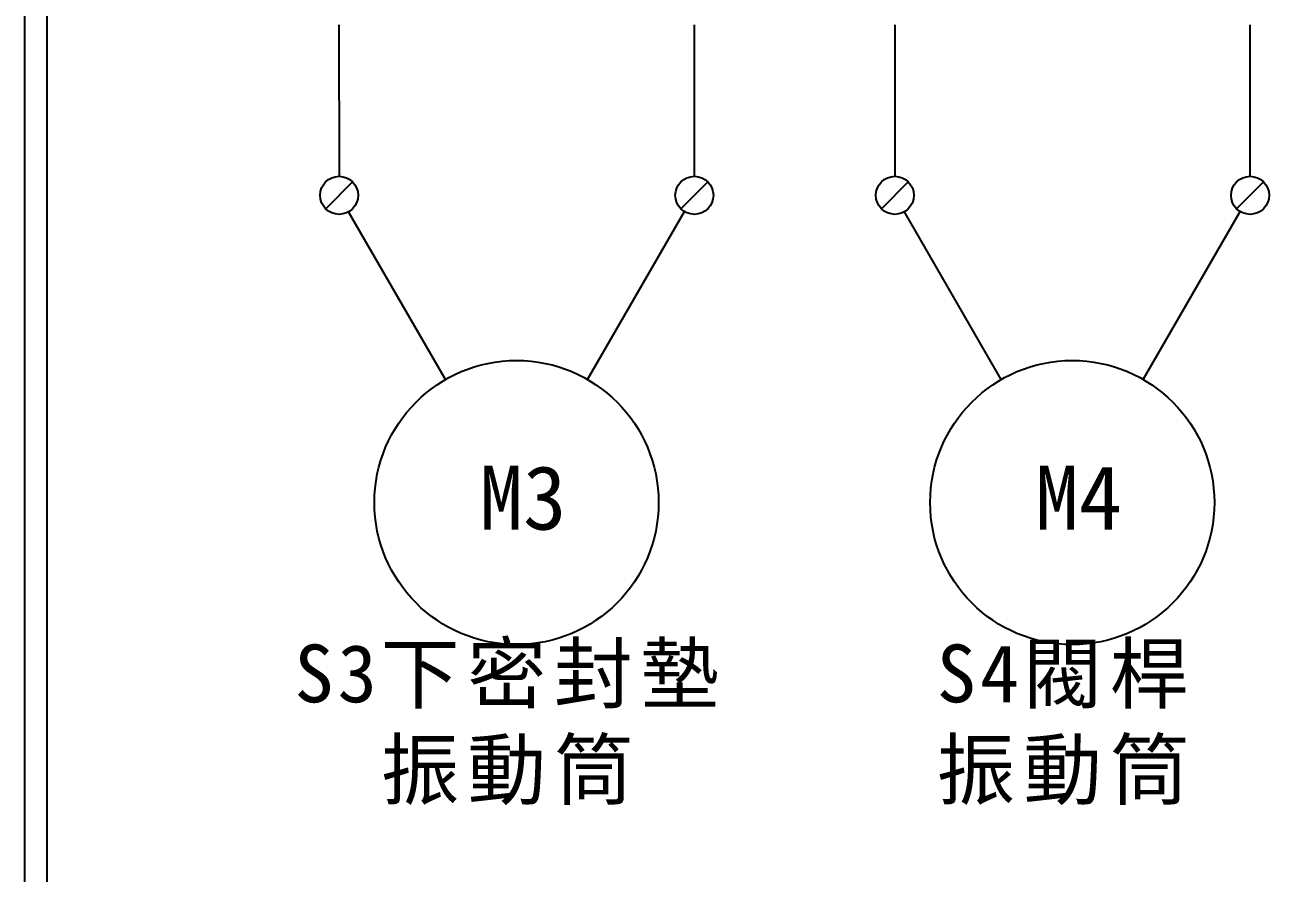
# Model space of a CAD drawing. Extents: x 10 to 297, y 3 to 207.
# Drawn here: x 10 to 80.1, y 50.8 to 98.5 of the extents above; entities that cross this region are included whole.
import ezdxf

# ---------------------------------------------------------------- set-up
doc = ezdxf.new("R2010")
doc.units = 0
doc.layers.get('0').update_dxf_attribs({"linetype": 'CONTINUOUS'})
doc.layers.add('圖框層', color=7, linetype='CONTINUOUS')
doc.styles.add('STSL', font='kaiu.ttf')
doc.styles.add('標楷體', font='kaiu.ttf')

msp = doc.modelspace()

# ---------------------------------------------------------------- linework, layer by layer
for p, q in [((27.683, 98.541), (27.687, 90.012)), ((47.683, 98.541), (47.687, 90.012)), ((58.973, 98.541), (58.977, 90.012)), ((78.973, 98.541), (78.977, 90.012)), ((28.45, 89.699), (26.935, 88.184)), ((48.45, 89.699), (46.935, 88.184)), ((59.74, 89.699), (58.226, 88.184)), ((79.74, 89.699), (78.226, 88.184)), ((33.681, 78.569), (28.228, 88.014)), ((41.681, 78.569), (47.14, 88.024)), ((64.971, 78.569), (59.518, 88.014)), ((72.971, 78.569), (78.43, 88.024))]:
    msp.add_line(p, q)
for centre, radius in [((27.692, 88.942), 1.071), ((47.692, 88.942), 1.071), ((58.983, 88.942), 1.071), ((78.983, 88.942), 1.071), ((37.681, 71.641), 8), ((68.971, 71.641), 8)]:
    msp.add_circle(centre, radius)
at = {"layer": '圖框層', "color": 7}
for p, q in [((10, 3), (10, 206.969)), ((11.25, 4.25), (11.25, 205.719))]:
    msp.add_line(p, q, dxfattribs=at)

# ---------------------------------------------------------------- texts
at = {"color": 0, "char_height": 3.25, "width": 29.84096, "attachment_point": 2, "style": '標楷體'}
for s, insert in [('{\\T1.1;S3下密封墊\\P振動筒}', (37.358, 63.641)), ('{\\T1.1;S4閥桿\\P振動筒}', (68.649, 63.641))]:
    msp.add_mtext(s, dxfattribs=dict(at, insert=insert))
at = {"layer": '圖框層', "color": 4, "style": 'STSL'}
for s, p in [('M3', (35.596, 70.117)), ('M4', (66.887, 70.117))]:
    msp.add_text(s, height=3.6, dxfattribs=at).set_placement(p)

doc.saveas('drawing.dxf')
